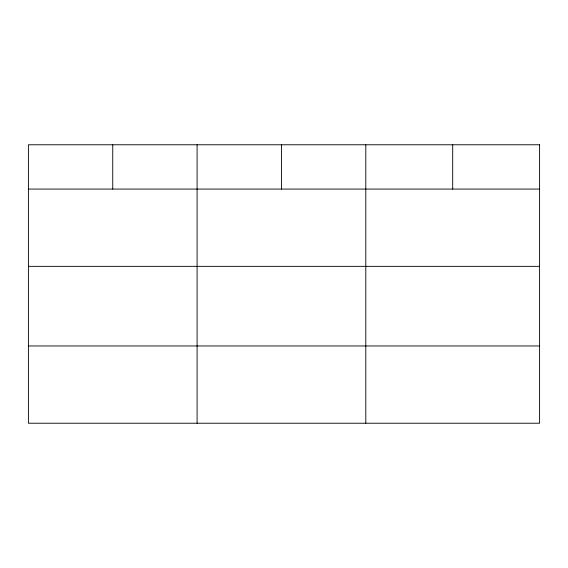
<?xml version="1.0" encoding="UTF-8"?>
<svg xmlns="http://www.w3.org/2000/svg" width="568" height="568" viewBox="0 0 568 568"><rect width="100%" height="100%" fill="white"/><g stroke="black" fill="none" stroke-linecap="round" stroke-linejoin="round"><path stroke-width="0.85" d="M28.4 189.073L539.6 189.073M28.4 266.342L539.6 266.342M28.4 345.962L539.6 345.962M452.696 144.769L452.696 189.073M365.792 144.769L365.792 423.231M281.444 144.769L281.444 189.073M197.096 144.769L197.096 423.231M112.748 144.769L112.748 189.073M539.6 144.769L28.4 144.769L28.4 423.231L539.6 423.231L539.6 144.769"/></g></svg>
